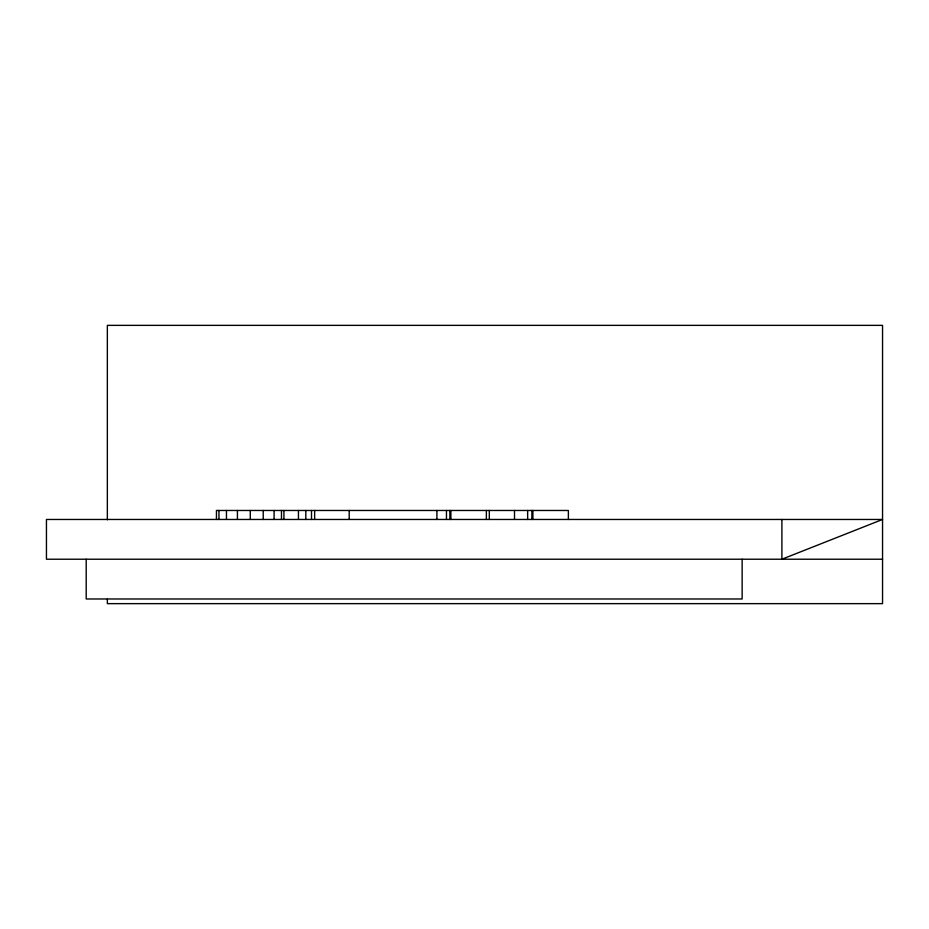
<?xml version="1.0" encoding="UTF-8"?>
<svg xmlns="http://www.w3.org/2000/svg" width="929" height="929" viewBox="0 0 929 929"><rect width="100%" height="100%" fill="white"/><g stroke="black" fill="none" stroke-linecap="round" stroke-linejoin="round"><path stroke-width="1.39" d="M882.55 559.223L46.45 559.223L46.45 519.462L882.55 519.462L781.893 559.223L781.893 519.462M742.143 559.223L742.143 598.973L86.2 598.973L86.2 559.223M568.374 519.462L568.374 510.474L216.445 510.474L216.445 519.462M532.886 510.474L532.886 519.462M531.876 510.474L531.876 519.462M527.649 510.474L527.649 519.462M514.503 510.474L514.503 519.462M489.316 510.474L489.316 519.462M486.366 510.474L486.366 519.462M450.879 510.474L450.879 519.462M449.868 510.474L449.868 519.462M446.466 510.474L446.466 519.462M436.909 510.474L436.909 519.462M349.199 510.474L349.199 519.462M314.641 510.474L314.641 519.462M311.505 510.474L311.505 519.462M305.815 510.474L305.815 519.462M298.453 510.474L298.453 519.462M283.926 510.474L283.926 519.462M281.475 510.474L281.475 519.462M274.09 510.474L274.09 519.462M263.221 510.474L263.221 519.462M250.284 510.474L250.284 519.462M237.429 510.474L237.429 519.462M226.467 510.474L226.467 519.462M218.954 510.474L218.954 519.462M107.346 519.799L107.346 325.359L882.55 325.359L882.55 603.641L107.346 603.641L107.346 599.286"/></g></svg>
